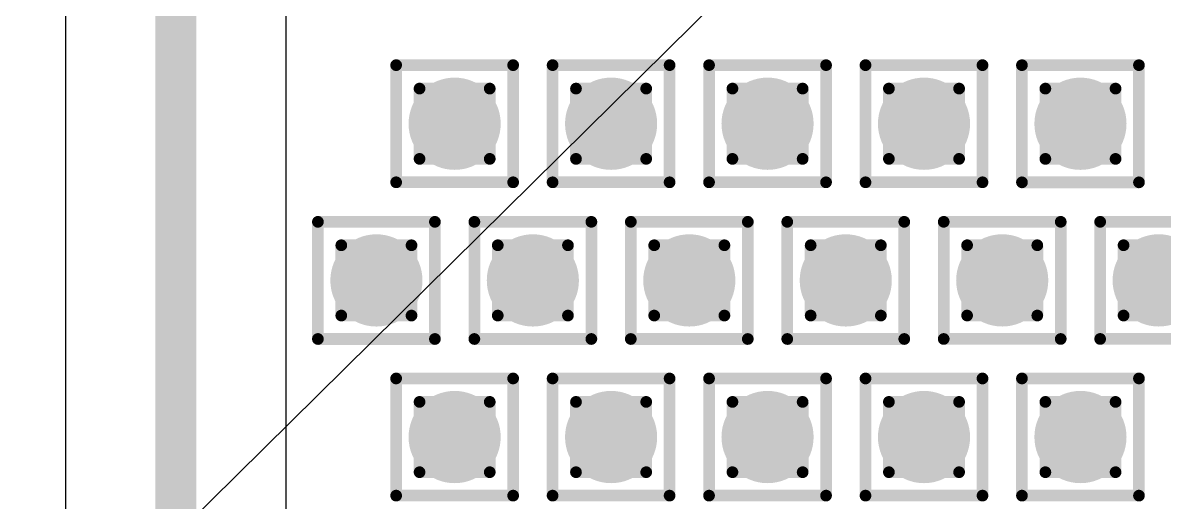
# Model space of a CAD drawing. Header units: inches. Extents: x -18 to 5357, y -8 to 5291.
# Drawn here: x 36.052 to 41.007, y 43.839 to 45.917 of the extents above; entities that cross this region are included whole.
import ezdxf

# ---------------------------------------------------------------- set-up
doc = ezdxf.new("R2010")
doc.units = ezdxf.units.IN
for name, color, linetype in [('Bottom Layer', 5, 'Continuous'), ('Drill Drawing', 1, 'Continuous'), ('Ground', 16, 'Continuous'), ('Power', 76, 'Continuous'), ('Top Layer', 1, 'Continuous'), ('Top Solder', 216, 'Continuous'), ('Via Holes', 16, 'Continuous')]:
    doc.layers.add(name, color=color, linetype=linetype)

# ---------------------------------------------------------------- blocks, each defined once
blk = doc.blocks.new('14_VSON__4_3__21')
at = {"layer": 'Top Solder'}
blk.add_line((-0.8678, -2.2778), (-5350.8161, -5279.0699), dxfattribs=at)

msp = doc.modelspace()

# ---------------------------------------------------------------- hatches: boundary and pattern name
at = {"layer": 'Bottom Layer'}
h = msp.add_hatch(color=5, dxfattribs=at)
edge = h.paths.add_edge_path()
edge.add_arc((37.9265, 45.4796), 0.2, 0, 360)
h = msp.add_hatch(color=5, dxfattribs=at)
edge = h.paths.add_edge_path()
edge.add_arc((38.6058, 45.4796), 0.2, 0, 360)
h = msp.add_hatch(color=5, dxfattribs=at)
edge = h.paths.add_edge_path()
edge.add_arc((39.2851, 45.4796), 0.2, 0, 360)
h = msp.add_hatch(color=5, dxfattribs=at)
edge = h.paths.add_edge_path()
edge.add_arc((39.9644, 45.4796), 0.2, 0, 360)
h = msp.add_hatch(color=5, dxfattribs=at)
edge = h.paths.add_edge_path()
edge.add_arc((40.6437, 45.4795), 0.2, 0, 360)
h = msp.add_hatch(color=5, dxfattribs=at)
edge = h.paths.add_edge_path()
edge.add_arc((37.5868, 44.8002), 0.2, 0, 360)
h = msp.add_hatch(color=5, dxfattribs=at)
edge = h.paths.add_edge_path()
edge.add_arc((38.2661, 44.8002), 0.2, 0, 360)
h = msp.add_hatch(color=5, dxfattribs=at)
edge = h.paths.add_edge_path()
edge.add_arc((38.9454, 44.8002), 0.2, 0, 360)
h = msp.add_hatch(color=5, dxfattribs=at)
edge = h.paths.add_edge_path()
edge.add_arc((39.6247, 44.8002), 0.2, 0, 360)
h = msp.add_hatch(color=5, dxfattribs=at)
edge = h.paths.add_edge_path()
edge.add_arc((40.304, 44.8003), 0.2, 0, 360)
h = msp.add_hatch(color=5, dxfattribs=at)
edge = h.paths.add_edge_path()
edge.add_arc((40.9833, 44.8003), 0.2, 0, 360)
h = msp.add_hatch(color=5, dxfattribs=at)
edge = h.paths.add_edge_path()
edge.add_arc((37.9265, 44.121), 0.2, 0, 360)
h = msp.add_hatch(color=5, dxfattribs=at)
edge = h.paths.add_edge_path()
edge.add_arc((38.6058, 44.121), 0.2, 0, 360)
h = msp.add_hatch(color=5, dxfattribs=at)
edge = h.paths.add_edge_path()
edge.add_arc((39.2851, 44.121), 0.2, 0, 360)
h = msp.add_hatch(color=5, dxfattribs=at)
edge = h.paths.add_edge_path()
edge.add_arc((39.9644, 44.121), 0.2, 0, 360)
h = msp.add_hatch(color=5, dxfattribs=at)
edge = h.paths.add_edge_path()
edge.add_arc((40.6437, 44.121), 0.2, 0, 360)
at = {"layer": 'Ground'}
h = msp.add_hatch(color=16, dxfattribs=at)
edge = h.paths.add_edge_path()
edge.add_arc((37.9265, 45.4796), 0.2, 0, 360)
h = msp.add_hatch(color=16, dxfattribs=at)
edge = h.paths.add_edge_path()
edge.add_arc((38.6058, 45.4796), 0.2, 0, 360)
h = msp.add_hatch(color=16, dxfattribs=at)
edge = h.paths.add_edge_path()
edge.add_arc((39.2851, 45.4796), 0.2, 0, 360)
h = msp.add_hatch(color=16, dxfattribs=at)
edge = h.paths.add_edge_path()
edge.add_arc((39.9644, 45.4796), 0.2, 0, 360)
h = msp.add_hatch(color=16, dxfattribs=at)
edge = h.paths.add_edge_path()
edge.add_arc((40.6437, 45.4795), 0.2, 0, 360)
h = msp.add_hatch(color=16, dxfattribs=at)
edge = h.paths.add_edge_path()
edge.add_arc((37.5868, 44.8002), 0.2, 0, 360)
h = msp.add_hatch(color=16, dxfattribs=at)
edge = h.paths.add_edge_path()
edge.add_arc((38.2661, 44.8002), 0.2, 0, 360)
h = msp.add_hatch(color=16, dxfattribs=at)
edge = h.paths.add_edge_path()
edge.add_arc((38.9454, 44.8002), 0.2, 0, 360)
h = msp.add_hatch(color=16, dxfattribs=at)
edge = h.paths.add_edge_path()
edge.add_arc((39.6247, 44.8002), 0.2, 0, 360)
h = msp.add_hatch(color=16, dxfattribs=at)
edge = h.paths.add_edge_path()
edge.add_arc((40.304, 44.8003), 0.2, 0, 360)
h = msp.add_hatch(color=16, dxfattribs=at)
edge = h.paths.add_edge_path()
edge.add_arc((40.9833, 44.8003), 0.2, 0, 360)
h = msp.add_hatch(color=16, dxfattribs=at)
edge = h.paths.add_edge_path()
edge.add_arc((37.9265, 44.121), 0.2, 0, 360)
h = msp.add_hatch(color=16, dxfattribs=at)
edge = h.paths.add_edge_path()
edge.add_arc((38.6058, 44.121), 0.2, 0, 360)
h = msp.add_hatch(color=16, dxfattribs=at)
edge = h.paths.add_edge_path()
edge.add_arc((39.2851, 44.121), 0.2, 0, 360)
h = msp.add_hatch(color=16, dxfattribs=at)
edge = h.paths.add_edge_path()
edge.add_arc((39.9644, 44.121), 0.2, 0, 360)
h = msp.add_hatch(color=16, dxfattribs=at)
edge = h.paths.add_edge_path()
edge.add_arc((40.6437, 44.121), 0.2, 0, 360)
at = {"layer": 'Power'}
h = msp.add_hatch(color=76, dxfattribs=at)
edge = h.paths.add_edge_path()
edge.add_arc((37.9265, 45.4796), 0.2, 0, 360)
h = msp.add_hatch(color=76, dxfattribs=at)
edge = h.paths.add_edge_path()
edge.add_arc((38.6058, 45.4796), 0.2, 0, 360)
h = msp.add_hatch(color=76, dxfattribs=at)
edge = h.paths.add_edge_path()
edge.add_arc((39.2851, 45.4796), 0.2, 0, 360)
h = msp.add_hatch(color=76, dxfattribs=at)
edge = h.paths.add_edge_path()
edge.add_arc((39.9644, 45.4796), 0.2, 0, 360)
h = msp.add_hatch(color=76, dxfattribs=at)
edge = h.paths.add_edge_path()
edge.add_arc((40.6437, 45.4795), 0.2, 0, 360)
h = msp.add_hatch(color=76, dxfattribs=at)
edge = h.paths.add_edge_path()
edge.add_arc((37.5868, 44.8002), 0.2, 0, 360)
h = msp.add_hatch(color=76, dxfattribs=at)
edge = h.paths.add_edge_path()
edge.add_arc((38.2661, 44.8002), 0.2, 0, 360)
h = msp.add_hatch(color=76, dxfattribs=at)
edge = h.paths.add_edge_path()
edge.add_arc((38.9454, 44.8002), 0.2, 0, 360)
h = msp.add_hatch(color=76, dxfattribs=at)
edge = h.paths.add_edge_path()
edge.add_arc((39.6247, 44.8002), 0.2, 0, 360)
h = msp.add_hatch(color=76, dxfattribs=at)
edge = h.paths.add_edge_path()
edge.add_arc((40.304, 44.8003), 0.2, 0, 360)
h = msp.add_hatch(color=76, dxfattribs=at)
edge = h.paths.add_edge_path()
edge.add_arc((40.9833, 44.8003), 0.2, 0, 360)
h = msp.add_hatch(color=76, dxfattribs=at)
edge = h.paths.add_edge_path()
edge.add_arc((37.9265, 44.121), 0.2, 0, 360)
h = msp.add_hatch(color=76, dxfattribs=at)
edge = h.paths.add_edge_path()
edge.add_arc((38.6058, 44.121), 0.2, 0, 360)
h = msp.add_hatch(color=76, dxfattribs=at)
edge = h.paths.add_edge_path()
edge.add_arc((39.2851, 44.121), 0.2, 0, 360)
h = msp.add_hatch(color=76, dxfattribs=at)
edge = h.paths.add_edge_path()
edge.add_arc((39.9644, 44.121), 0.2, 0, 360)
h = msp.add_hatch(color=76, dxfattribs=at)
edge = h.paths.add_edge_path()
edge.add_arc((40.6437, 44.121), 0.2, 0, 360)
at = {"layer": 'Top Layer'}
h = msp.add_hatch(color=1, dxfattribs=at)
edge = h.paths.add_edge_path()
edge.add_arc((37.9265, 45.4796), 0.2, 0, 360)
h = msp.add_hatch(color=1, dxfattribs=at)
edge = h.paths.add_edge_path()
edge.add_arc((38.6058, 45.4796), 0.2, 0, 360)
h = msp.add_hatch(color=1, dxfattribs=at)
edge = h.paths.add_edge_path()
edge.add_arc((39.2851, 45.4796), 0.2, 0, 360)
h = msp.add_hatch(color=1, dxfattribs=at)
edge = h.paths.add_edge_path()
edge.add_arc((39.9644, 45.4796), 0.2, 0, 360)
h = msp.add_hatch(color=1, dxfattribs=at)
edge = h.paths.add_edge_path()
edge.add_arc((40.6437, 45.4795), 0.2, 0, 360)
h = msp.add_hatch(color=1, dxfattribs=at)
edge = h.paths.add_edge_path()
edge.add_arc((37.5868, 44.8002), 0.2, 0, 360)
h = msp.add_hatch(color=1, dxfattribs=at)
edge = h.paths.add_edge_path()
edge.add_arc((38.2661, 44.8002), 0.2, 0, 360)
h = msp.add_hatch(color=1, dxfattribs=at)
edge = h.paths.add_edge_path()
edge.add_arc((38.9454, 44.8002), 0.2, 0, 360)
h = msp.add_hatch(color=1, dxfattribs=at)
edge = h.paths.add_edge_path()
edge.add_arc((39.6247, 44.8002), 0.2, 0, 360)
h = msp.add_hatch(color=1, dxfattribs=at)
edge = h.paths.add_edge_path()
edge.add_arc((40.304, 44.8003), 0.2, 0, 360)
h = msp.add_hatch(color=1, dxfattribs=at)
edge = h.paths.add_edge_path()
edge.add_arc((40.9833, 44.8003), 0.2, 0, 360)
h = msp.add_hatch(color=1, dxfattribs=at)
edge = h.paths.add_edge_path()
edge.add_arc((37.9265, 44.121), 0.2, 0, 360)
h = msp.add_hatch(color=1, dxfattribs=at)
edge = h.paths.add_edge_path()
edge.add_arc((38.6058, 44.121), 0.2, 0, 360)
h = msp.add_hatch(color=1, dxfattribs=at)
edge = h.paths.add_edge_path()
edge.add_arc((39.2851, 44.121), 0.2, 0, 360)
h = msp.add_hatch(color=1, dxfattribs=at)
edge = h.paths.add_edge_path()
edge.add_arc((39.9644, 44.121), 0.2, 0, 360)
h = msp.add_hatch(color=1, dxfattribs=at)
edge = h.paths.add_edge_path()
edge.add_arc((40.6437, 44.121), 0.2, 0, 360)
at = {"layer": 'Via Holes'}
h = msp.add_hatch(color=7, dxfattribs=at)
edge = h.paths.add_edge_path()
edge.add_arc((37.9265, 45.4796), 0.1, 0, 360)
h = msp.add_hatch(color=7, dxfattribs=at)
edge = h.paths.add_edge_path()
edge.add_arc((38.6058, 45.4796), 0.1, 0, 360)
h = msp.add_hatch(color=7, dxfattribs=at)
edge = h.paths.add_edge_path()
edge.add_arc((39.2851, 45.4796), 0.1, 0, 360)
h = msp.add_hatch(color=7, dxfattribs=at)
edge = h.paths.add_edge_path()
edge.add_arc((39.9644, 45.4796), 0.1, 0, 360)
h = msp.add_hatch(color=7, dxfattribs=at)
edge = h.paths.add_edge_path()
edge.add_arc((40.6437, 45.4795), 0.1, 0, 360)
h = msp.add_hatch(color=7, dxfattribs=at)
edge = h.paths.add_edge_path()
edge.add_arc((37.5868, 44.8002), 0.1, 0, 360)
h = msp.add_hatch(color=7, dxfattribs=at)
edge = h.paths.add_edge_path()
edge.add_arc((38.2661, 44.8002), 0.1, 0, 360)
h = msp.add_hatch(color=7, dxfattribs=at)
edge = h.paths.add_edge_path()
edge.add_arc((38.9454, 44.8002), 0.1, 0, 360)
h = msp.add_hatch(color=7, dxfattribs=at)
edge = h.paths.add_edge_path()
edge.add_arc((39.6247, 44.8002), 0.1, 0, 360)
h = msp.add_hatch(color=7, dxfattribs=at)
edge = h.paths.add_edge_path()
edge.add_arc((40.304, 44.8003), 0.1, 0, 360)
h = msp.add_hatch(color=7, dxfattribs=at)
edge = h.paths.add_edge_path()
edge.add_arc((40.9833, 44.8003), 0.1, 0, 360)
h = msp.add_hatch(color=7, dxfattribs=at)
edge = h.paths.add_edge_path()
edge.add_arc((37.9265, 44.121), 0.1, 0, 360)
h = msp.add_hatch(color=7, dxfattribs=at)
edge = h.paths.add_edge_path()
edge.add_arc((38.6058, 44.121), 0.1, 0, 360)
h = msp.add_hatch(color=7, dxfattribs=at)
edge = h.paths.add_edge_path()
edge.add_arc((39.2851, 44.121), 0.1, 0, 360)
h = msp.add_hatch(color=7, dxfattribs=at)
edge = h.paths.add_edge_path()
edge.add_arc((39.9644, 44.121), 0.1, 0, 360)
h = msp.add_hatch(color=7, dxfattribs=at)
edge = h.paths.add_edge_path()
edge.add_arc((40.6437, 44.121), 0.1, 0, 360)

# ---------------------------------------------------------------- linework, layer by layer
at = {"layer": 'Bottom Layer'}
for p, q in [((36.2372, 50.309), (36.2372, 37.8423)), ((37.1954, 28.6169), (37.1954, 50.309))]:
    msp.add_line(p, q, dxfattribs=at)
msp.add_lwpolyline([(36.7163, 28.6169, 0.1778, 0.1778, 0), (36.7163, 50.6516, 0.1778, 0.1778, 0)], format="xyseb", dxfattribs=at)
at = {"layer": 'Drill Drawing'}
for points in [[(37.6725, 45.7336, 0.0508, 0.0508, 0), (38.1805, 45.7336, 0.0508, 0.0508, 0)], [(37.6725, 45.2256, 0.0508, 0.0508, 0), (37.6725, 45.7336, 0.0508, 0.0508, 0)], [(38.1805, 45.2256, 0.0508, 0.0508, 0), (38.1805, 45.7336, 0.0508, 0.0508, 0)], [(38.3518, 45.7336, 0.0508, 0.0508, 0), (38.8598, 45.7336, 0.0508, 0.0508, 0)], [(38.3518, 45.2256, 0.0508, 0.0508, 0), (38.3518, 45.7336, 0.0508, 0.0508, 0)], [(38.8598, 45.2256, 0.0508, 0.0508, 0), (38.8598, 45.7336, 0.0508, 0.0508, 0)], [(39.0311, 45.7336, 0.0508, 0.0508, 0), (39.5391, 45.7336, 0.0508, 0.0508, 0)], [(39.0311, 45.2256, 0.0508, 0.0508, 0), (39.0311, 45.7336, 0.0508, 0.0508, 0)], [(39.5391, 45.2256, 0.0508, 0.0508, 0), (39.5391, 45.7336, 0.0508, 0.0508, 0)], [(39.7104, 45.7336, 0.0508, 0.0508, 0), (40.2184, 45.7336, 0.0508, 0.0508, 0)], [(39.7104, 45.2256, 0.0508, 0.0508, 0), (39.7104, 45.7336, 0.0508, 0.0508, 0)], [(40.2184, 45.2256, 0.0508, 0.0508, 0), (40.2184, 45.7336, 0.0508, 0.0508, 0)], [(40.3897, 45.7335, 0.0508, 0.0508, 0), (40.8977, 45.7335, 0.0508, 0.0508, 0)], [(40.3897, 45.2255, 0.0508, 0.0508, 0), (40.3897, 45.7335, 0.0508, 0.0508, 0)], [(40.8977, 45.2255, 0.0508, 0.0508, 0), (40.8977, 45.7335, 0.0508, 0.0508, 0)], [(37.7741, 45.632, 0.0508, 0.0508, 0), (38.0789, 45.632, 0.0508, 0.0508, 0)], [(37.7741, 45.3272, 0.0508, 0.0508, 0), (37.7741, 45.632, 0.0508, 0.0508, 0)], [(38.0789, 45.3272, 0.0508, 0.0508, 0), (38.0789, 45.632, 0.0508, 0.0508, 0)], [(38.4534, 45.632, 0.0508, 0.0508, 0), (38.7582, 45.632, 0.0508, 0.0508, 0)], [(38.4534, 45.3272, 0.0508, 0.0508, 0), (38.4534, 45.632, 0.0508, 0.0508, 0)], [(38.7582, 45.3272, 0.0508, 0.0508, 0), (38.7582, 45.632, 0.0508, 0.0508, 0)], [(39.1327, 45.632, 0.0508, 0.0508, 0), (39.4375, 45.632, 0.0508, 0.0508, 0)], [(39.1327, 45.3272, 0.0508, 0.0508, 0), (39.1327, 45.632, 0.0508, 0.0508, 0)], [(39.4375, 45.3272, 0.0508, 0.0508, 0), (39.4375, 45.632, 0.0508, 0.0508, 0)], [(39.812, 45.632, 0.0508, 0.0508, 0), (40.1168, 45.632, 0.0508, 0.0508, 0)], [(39.812, 45.3272, 0.0508, 0.0508, 0), (39.812, 45.632, 0.0508, 0.0508, 0)], [(40.1168, 45.3272, 0.0508, 0.0508, 0), (40.1168, 45.632, 0.0508, 0.0508, 0)], [(40.4913, 45.6319, 0.0508, 0.0508, 0), (40.7961, 45.6319, 0.0508, 0.0508, 0)], [(40.4913, 45.3271, 0.0508, 0.0508, 0), (40.4913, 45.6319, 0.0508, 0.0508, 0)], [(40.7961, 45.3271, 0.0508, 0.0508, 0), (40.7961, 45.6319, 0.0508, 0.0508, 0)], [(37.7741, 45.3272, 0.0508, 0.0508, 0), (38.0789, 45.3272, 0.0508, 0.0508, 0)], [(38.4534, 45.3272, 0.0508, 0.0508, 0), (38.7582, 45.3272, 0.0508, 0.0508, 0)], [(39.1327, 45.3272, 0.0508, 0.0508, 0), (39.4375, 45.3272, 0.0508, 0.0508, 0)], [(39.812, 45.3272, 0.0508, 0.0508, 0), (40.1168, 45.3272, 0.0508, 0.0508, 0)], [(40.4913, 45.3271, 0.0508, 0.0508, 0), (40.7961, 45.3271, 0.0508, 0.0508, 0)], [(37.6725, 45.2256, 0.0508, 0.0508, 0), (38.1805, 45.2256, 0.0508, 0.0508, 0)], [(38.3518, 45.2256, 0.0508, 0.0508, 0), (38.8598, 45.2256, 0.0508, 0.0508, 0)], [(39.0311, 45.2256, 0.0508, 0.0508, 0), (39.5391, 45.2256, 0.0508, 0.0508, 0)], [(39.7104, 45.2256, 0.0508, 0.0508, 0), (40.2184, 45.2256, 0.0508, 0.0508, 0)], [(40.3897, 45.2255, 0.0508, 0.0508, 0), (40.8977, 45.2255, 0.0508, 0.0508, 0)], [(37.3328, 45.0542, 0.0508, 0.0508, 0), (37.8408, 45.0542, 0.0508, 0.0508, 0)], [(37.3328, 44.5462, 0.0508, 0.0508, 0), (37.3328, 45.0542, 0.0508, 0.0508, 0)], [(37.8408, 44.5462, 0.0508, 0.0508, 0), (37.8408, 45.0542, 0.0508, 0.0508, 0)], [(38.0121, 45.0542, 0.0508, 0.0508, 0), (38.5201, 45.0542, 0.0508, 0.0508, 0)], [(38.0121, 44.5462, 0.0508, 0.0508, 0), (38.0121, 45.0542, 0.0508, 0.0508, 0)], [(38.5201, 44.5462, 0.0508, 0.0508, 0), (38.5201, 45.0542, 0.0508, 0.0508, 0)], [(38.6914, 45.0542, 0.0508, 0.0508, 0), (39.1994, 45.0542, 0.0508, 0.0508, 0)], [(38.6914, 44.5462, 0.0508, 0.0508, 0), (38.6914, 45.0542, 0.0508, 0.0508, 0)], [(39.1994, 44.5462, 0.0508, 0.0508, 0), (39.1994, 45.0542, 0.0508, 0.0508, 0)], [(39.3707, 45.0542, 0.0508, 0.0508, 0), (39.8787, 45.0542, 0.0508, 0.0508, 0)], [(39.3707, 44.5462, 0.0508, 0.0508, 0), (39.3707, 45.0542, 0.0508, 0.0508, 0)], [(39.8787, 44.5462, 0.0508, 0.0508, 0), (39.8787, 45.0542, 0.0508, 0.0508, 0)], [(40.05, 45.0543, 0.0508, 0.0508, 0), (40.558, 45.0543, 0.0508, 0.0508, 0)], [(40.05, 44.5463, 0.0508, 0.0508, 0), (40.05, 45.0543, 0.0508, 0.0508, 0)], [(40.558, 44.5463, 0.0508, 0.0508, 0), (40.558, 45.0543, 0.0508, 0.0508, 0)], [(40.7293, 45.0543, 0.0508, 0.0508, 0), (41.2373, 45.0543, 0.0508, 0.0508, 0)], [(40.7293, 44.5463, 0.0508, 0.0508, 0), (40.7293, 45.0543, 0.0508, 0.0508, 0)], [(37.4344, 44.9526, 0.0508, 0.0508, 0), (37.7392, 44.9526, 0.0508, 0.0508, 0)], [(37.4344, 44.6478, 0.0508, 0.0508, 0), (37.4344, 44.9526, 0.0508, 0.0508, 0)], [(37.7392, 44.6478, 0.0508, 0.0508, 0), (37.7392, 44.9526, 0.0508, 0.0508, 0)], [(38.1137, 44.9526, 0.0508, 0.0508, 0), (38.4185, 44.9526, 0.0508, 0.0508, 0)], [(38.1137, 44.6478, 0.0508, 0.0508, 0), (38.1137, 44.9526, 0.0508, 0.0508, 0)], [(38.4185, 44.6478, 0.0508, 0.0508, 0), (38.4185, 44.9526, 0.0508, 0.0508, 0)], [(38.793, 44.9526, 0.0508, 0.0508, 0), (39.0978, 44.9526, 0.0508, 0.0508, 0)], [(38.793, 44.6478, 0.0508, 0.0508, 0), (38.793, 44.9526, 0.0508, 0.0508, 0)], [(39.0978, 44.6478, 0.0508, 0.0508, 0), (39.0978, 44.9526, 0.0508, 0.0508, 0)], [(39.4723, 44.9526, 0.0508, 0.0508, 0), (39.7771, 44.9526, 0.0508, 0.0508, 0)], [(39.4723, 44.6478, 0.0508, 0.0508, 0), (39.4723, 44.9526, 0.0508, 0.0508, 0)], [(39.7771, 44.6478, 0.0508, 0.0508, 0), (39.7771, 44.9526, 0.0508, 0.0508, 0)], [(40.1516, 44.9527, 0.0508, 0.0508, 0), (40.4564, 44.9527, 0.0508, 0.0508, 0)], [(40.1516, 44.6479, 0.0508, 0.0508, 0), (40.1516, 44.9527, 0.0508, 0.0508, 0)], [(40.4564, 44.6479, 0.0508, 0.0508, 0), (40.4564, 44.9527, 0.0508, 0.0508, 0)], [(40.8309, 44.9527, 0.0508, 0.0508, 0), (41.1357, 44.9527, 0.0508, 0.0508, 0)], [(40.8309, 44.6479, 0.0508, 0.0508, 0), (40.8309, 44.9527, 0.0508, 0.0508, 0)], [(37.4344, 44.6478, 0.0508, 0.0508, 0), (37.7392, 44.6478, 0.0508, 0.0508, 0)], [(38.1137, 44.6478, 0.0508, 0.0508, 0), (38.4185, 44.6478, 0.0508, 0.0508, 0)], [(38.793, 44.6478, 0.0508, 0.0508, 0), (39.0978, 44.6478, 0.0508, 0.0508, 0)], [(39.4723, 44.6478, 0.0508, 0.0508, 0), (39.7771, 44.6478, 0.0508, 0.0508, 0)], [(40.1516, 44.6479, 0.0508, 0.0508, 0), (40.4564, 44.6479, 0.0508, 0.0508, 0)], [(40.8309, 44.6479, 0.0508, 0.0508, 0), (41.1357, 44.6479, 0.0508, 0.0508, 0)], [(37.3328, 44.5462, 0.0508, 0.0508, 0), (37.8408, 44.5462, 0.0508, 0.0508, 0)], [(38.0121, 44.5462, 0.0508, 0.0508, 0), (38.5201, 44.5462, 0.0508, 0.0508, 0)], [(38.6914, 44.5462, 0.0508, 0.0508, 0), (39.1994, 44.5462, 0.0508, 0.0508, 0)], [(39.3707, 44.5462, 0.0508, 0.0508, 0), (39.8787, 44.5462, 0.0508, 0.0508, 0)], [(40.05, 44.5463, 0.0508, 0.0508, 0), (40.558, 44.5463, 0.0508, 0.0508, 0)], [(40.7293, 44.5463, 0.0508, 0.0508, 0), (41.2373, 44.5463, 0.0508, 0.0508, 0)], [(37.6725, 44.375, 0.0508, 0.0508, 0), (38.1805, 44.375, 0.0508, 0.0508, 0)], [(37.6725, 43.867, 0.0508, 0.0508, 0), (37.6725, 44.375, 0.0508, 0.0508, 0)], [(38.1805, 43.867, 0.0508, 0.0508, 0), (38.1805, 44.375, 0.0508, 0.0508, 0)], [(38.3518, 44.375, 0.0508, 0.0508, 0), (38.8598, 44.375, 0.0508, 0.0508, 0)], [(38.3518, 43.867, 0.0508, 0.0508, 0), (38.3518, 44.375, 0.0508, 0.0508, 0)], [(38.8598, 43.867, 0.0508, 0.0508, 0), (38.8598, 44.375, 0.0508, 0.0508, 0)], [(39.0311, 44.375, 0.0508, 0.0508, 0), (39.5391, 44.375, 0.0508, 0.0508, 0)], [(39.0311, 43.867, 0.0508, 0.0508, 0), (39.0311, 44.375, 0.0508, 0.0508, 0)], [(39.5391, 43.867, 0.0508, 0.0508, 0), (39.5391, 44.375, 0.0508, 0.0508, 0)], [(39.7104, 44.375, 0.0508, 0.0508, 0), (40.2184, 44.375, 0.0508, 0.0508, 0)], [(39.7104, 43.867, 0.0508, 0.0508, 0), (39.7104, 44.375, 0.0508, 0.0508, 0)], [(40.2184, 43.867, 0.0508, 0.0508, 0), (40.2184, 44.375, 0.0508, 0.0508, 0)], [(40.3897, 44.375, 0.0508, 0.0508, 0), (40.8977, 44.375, 0.0508, 0.0508, 0)], [(40.3897, 43.867, 0.0508, 0.0508, 0), (40.3897, 44.375, 0.0508, 0.0508, 0)], [(40.8977, 43.867, 0.0508, 0.0508, 0), (40.8977, 44.375, 0.0508, 0.0508, 0)], [(37.7741, 44.2734, 0.0508, 0.0508, 0), (38.0789, 44.2734, 0.0508, 0.0508, 0)], [(37.7741, 43.9686, 0.0508, 0.0508, 0), (37.7741, 44.2734, 0.0508, 0.0508, 0)], [(38.0789, 43.9686, 0.0508, 0.0508, 0), (38.0789, 44.2734, 0.0508, 0.0508, 0)], [(38.4534, 44.2734, 0.0508, 0.0508, 0), (38.7582, 44.2734, 0.0508, 0.0508, 0)], [(38.4534, 43.9686, 0.0508, 0.0508, 0), (38.4534, 44.2734, 0.0508, 0.0508, 0)], [(38.7582, 43.9686, 0.0508, 0.0508, 0), (38.7582, 44.2734, 0.0508, 0.0508, 0)], [(39.1327, 44.2734, 0.0508, 0.0508, 0), (39.4375, 44.2734, 0.0508, 0.0508, 0)], [(39.1327, 43.9686, 0.0508, 0.0508, 0), (39.1327, 44.2734, 0.0508, 0.0508, 0)], [(39.4375, 43.9686, 0.0508, 0.0508, 0), (39.4375, 44.2734, 0.0508, 0.0508, 0)], [(39.812, 44.2734, 0.0508, 0.0508, 0), (40.1168, 44.2734, 0.0508, 0.0508, 0)], [(39.812, 43.9686, 0.0508, 0.0508, 0), (39.812, 44.2734, 0.0508, 0.0508, 0)], [(40.1168, 43.9686, 0.0508, 0.0508, 0), (40.1168, 44.2734, 0.0508, 0.0508, 0)], [(40.4913, 44.2734, 0.0508, 0.0508, 0), (40.7961, 44.2734, 0.0508, 0.0508, 0)], [(40.4913, 43.9686, 0.0508, 0.0508, 0), (40.4913, 44.2734, 0.0508, 0.0508, 0)], [(40.7961, 43.9686, 0.0508, 0.0508, 0), (40.7961, 44.2734, 0.0508, 0.0508, 0)], [(37.7741, 43.9686, 0.0508, 0.0508, 0), (38.0789, 43.9686, 0.0508, 0.0508, 0)], [(38.4534, 43.9686, 0.0508, 0.0508, 0), (38.7582, 43.9686, 0.0508, 0.0508, 0)], [(39.1327, 43.9686, 0.0508, 0.0508, 0), (39.4375, 43.9686, 0.0508, 0.0508, 0)], [(39.812, 43.9686, 0.0508, 0.0508, 0), (40.1168, 43.9686, 0.0508, 0.0508, 0)], [(40.4913, 43.9686, 0.0508, 0.0508, 0), (40.7961, 43.9686, 0.0508, 0.0508, 0)], [(37.6725, 43.867, 0.0508, 0.0508, 0), (38.1805, 43.867, 0.0508, 0.0508, 0)], [(38.3518, 43.867, 0.0508, 0.0508, 0), (38.8598, 43.867, 0.0508, 0.0508, 0)], [(39.0311, 43.867, 0.0508, 0.0508, 0), (39.5391, 43.867, 0.0508, 0.0508, 0)], [(39.7104, 43.867, 0.0508, 0.0508, 0), (40.2184, 43.867, 0.0508, 0.0508, 0)], [(40.3897, 43.867, 0.0508, 0.0508, 0), (40.8977, 43.867, 0.0508, 0.0508, 0)]]:
    msp.add_lwpolyline(points, format="xyseb", dxfattribs=at)
for points in [[(37.6598, 45.7336, 0.0254, 0.0254, 1), (37.6852, 45.7336, 0.0254, 0.0254, 1)], [(37.6598, 45.7336, 0.0254, 0.0254, 1), (37.6852, 45.7336, 0.0254, 0.0254, 1)], [(38.1678, 45.7336, 0.0254, 0.0254, 1), (38.1932, 45.7336, 0.0254, 0.0254, 1)], [(38.1678, 45.7336, 0.0254, 0.0254, 1), (38.1932, 45.7336, 0.0254, 0.0254, 1)], [(38.3391, 45.7336, 0.0254, 0.0254, 1), (38.3645, 45.7336, 0.0254, 0.0254, 1)], [(38.3391, 45.7336, 0.0254, 0.0254, 1), (38.3645, 45.7336, 0.0254, 0.0254, 1)], [(38.8471, 45.7336, 0.0254, 0.0254, 1), (38.8725, 45.7336, 0.0254, 0.0254, 1)], [(38.8471, 45.7336, 0.0254, 0.0254, 1), (38.8725, 45.7336, 0.0254, 0.0254, 1)], [(39.0184, 45.7336, 0.0254, 0.0254, 1), (39.0438, 45.7336, 0.0254, 0.0254, 1)], [(39.0184, 45.7336, 0.0254, 0.0254, 1), (39.0438, 45.7336, 0.0254, 0.0254, 1)], [(39.5264, 45.7336, 0.0254, 0.0254, 1), (39.5518, 45.7336, 0.0254, 0.0254, 1)], [(39.5264, 45.7336, 0.0254, 0.0254, 1), (39.5518, 45.7336, 0.0254, 0.0254, 1)], [(39.6977, 45.7336, 0.0254, 0.0254, 1), (39.7231, 45.7336, 0.0254, 0.0254, 1)], [(39.6977, 45.7336, 0.0254, 0.0254, 1), (39.7231, 45.7336, 0.0254, 0.0254, 1)], [(40.2057, 45.7336, 0.0254, 0.0254, 1), (40.2311, 45.7336, 0.0254, 0.0254, 1)], [(40.2057, 45.7336, 0.0254, 0.0254, 1), (40.2311, 45.7336, 0.0254, 0.0254, 1)], [(40.377, 45.7335, 0.0254, 0.0254, 1), (40.4024, 45.7335, 0.0254, 0.0254, 1)], [(40.377, 45.7335, 0.0254, 0.0254, 1), (40.4024, 45.7335, 0.0254, 0.0254, 1)], [(40.885, 45.7335, 0.0254, 0.0254, 1), (40.9104, 45.7335, 0.0254, 0.0254, 1)], [(40.885, 45.7335, 0.0254, 0.0254, 1), (40.9104, 45.7335, 0.0254, 0.0254, 1)], [(37.7614, 45.632, 0.0254, 0.0254, 1), (37.7868, 45.632, 0.0254, 0.0254, 1)], [(37.7614, 45.632, 0.0254, 0.0254, 1), (37.7868, 45.632, 0.0254, 0.0254, 1)], [(38.0662, 45.632, 0.0254, 0.0254, 1), (38.0916, 45.632, 0.0254, 0.0254, 1)], [(38.0662, 45.632, 0.0254, 0.0254, 1), (38.0916, 45.632, 0.0254, 0.0254, 1)], [(38.4407, 45.632, 0.0254, 0.0254, 1), (38.4661, 45.632, 0.0254, 0.0254, 1)], [(38.4407, 45.632, 0.0254, 0.0254, 1), (38.4661, 45.632, 0.0254, 0.0254, 1)], [(38.7455, 45.632, 0.0254, 0.0254, 1), (38.7709, 45.632, 0.0254, 0.0254, 1)], [(38.7455, 45.632, 0.0254, 0.0254, 1), (38.7709, 45.632, 0.0254, 0.0254, 1)], [(39.12, 45.632, 0.0254, 0.0254, 1), (39.1454, 45.632, 0.0254, 0.0254, 1)], [(39.12, 45.632, 0.0254, 0.0254, 1), (39.1454, 45.632, 0.0254, 0.0254, 1)], [(39.4248, 45.632, 0.0254, 0.0254, 1), (39.4502, 45.632, 0.0254, 0.0254, 1)], [(39.4248, 45.632, 0.0254, 0.0254, 1), (39.4502, 45.632, 0.0254, 0.0254, 1)], [(39.7993, 45.632, 0.0254, 0.0254, 1), (39.8247, 45.632, 0.0254, 0.0254, 1)], [(39.7993, 45.632, 0.0254, 0.0254, 1), (39.8247, 45.632, 0.0254, 0.0254, 1)], [(40.1041, 45.632, 0.0254, 0.0254, 1), (40.1295, 45.632, 0.0254, 0.0254, 1)], [(40.1041, 45.632, 0.0254, 0.0254, 1), (40.1295, 45.632, 0.0254, 0.0254, 1)], [(40.4786, 45.6319, 0.0254, 0.0254, 1), (40.504, 45.6319, 0.0254, 0.0254, 1)], [(40.4786, 45.6319, 0.0254, 0.0254, 1), (40.504, 45.6319, 0.0254, 0.0254, 1)], [(40.7834, 45.6319, 0.0254, 0.0254, 1), (40.8088, 45.6319, 0.0254, 0.0254, 1)], [(40.7834, 45.6319, 0.0254, 0.0254, 1), (40.8088, 45.6319, 0.0254, 0.0254, 1)], [(37.7614, 45.3272, 0.0254, 0.0254, 1), (37.7868, 45.3272, 0.0254, 0.0254, 1)], [(37.7614, 45.3272, 0.0254, 0.0254, 1), (37.7868, 45.3272, 0.0254, 0.0254, 1)], [(38.0662, 45.3272, 0.0254, 0.0254, 1), (38.0916, 45.3272, 0.0254, 0.0254, 1)], [(38.0662, 45.3272, 0.0254, 0.0254, 1), (38.0916, 45.3272, 0.0254, 0.0254, 1)], [(38.4407, 45.3272, 0.0254, 0.0254, 1), (38.4661, 45.3272, 0.0254, 0.0254, 1)], [(38.4407, 45.3272, 0.0254, 0.0254, 1), (38.4661, 45.3272, 0.0254, 0.0254, 1)], [(38.7455, 45.3272, 0.0254, 0.0254, 1), (38.7709, 45.3272, 0.0254, 0.0254, 1)], [(38.7455, 45.3272, 0.0254, 0.0254, 1), (38.7709, 45.3272, 0.0254, 0.0254, 1)], [(39.12, 45.3272, 0.0254, 0.0254, 1), (39.1454, 45.3272, 0.0254, 0.0254, 1)], [(39.12, 45.3272, 0.0254, 0.0254, 1), (39.1454, 45.3272, 0.0254, 0.0254, 1)], [(39.4248, 45.3272, 0.0254, 0.0254, 1), (39.4502, 45.3272, 0.0254, 0.0254, 1)], [(39.4248, 45.3272, 0.0254, 0.0254, 1), (39.4502, 45.3272, 0.0254, 0.0254, 1)], [(39.7993, 45.3272, 0.0254, 0.0254, 1), (39.8247, 45.3272, 0.0254, 0.0254, 1)], [(39.7993, 45.3272, 0.0254, 0.0254, 1), (39.8247, 45.3272, 0.0254, 0.0254, 1)], [(40.1041, 45.3272, 0.0254, 0.0254, 1), (40.1295, 45.3272, 0.0254, 0.0254, 1)], [(40.1041, 45.3272, 0.0254, 0.0254, 1), (40.1295, 45.3272, 0.0254, 0.0254, 1)], [(40.4786, 45.3271, 0.0254, 0.0254, 1), (40.504, 45.3271, 0.0254, 0.0254, 1)], [(40.4786, 45.3271, 0.0254, 0.0254, 1), (40.504, 45.3271, 0.0254, 0.0254, 1)], [(40.7834, 45.3271, 0.0254, 0.0254, 1), (40.8088, 45.3271, 0.0254, 0.0254, 1)], [(40.7834, 45.3271, 0.0254, 0.0254, 1), (40.8088, 45.3271, 0.0254, 0.0254, 1)], [(37.6598, 45.2256, 0.0254, 0.0254, 1), (37.6852, 45.2256, 0.0254, 0.0254, 1)], [(37.6598, 45.2256, 0.0254, 0.0254, 1), (37.6852, 45.2256, 0.0254, 0.0254, 1)], [(38.1678, 45.2256, 0.0254, 0.0254, 1), (38.1932, 45.2256, 0.0254, 0.0254, 1)], [(38.1678, 45.2256, 0.0254, 0.0254, 1), (38.1932, 45.2256, 0.0254, 0.0254, 1)], [(38.3391, 45.2256, 0.0254, 0.0254, 1), (38.3645, 45.2256, 0.0254, 0.0254, 1)], [(38.3391, 45.2256, 0.0254, 0.0254, 1), (38.3645, 45.2256, 0.0254, 0.0254, 1)], [(38.8471, 45.2256, 0.0254, 0.0254, 1), (38.8725, 45.2256, 0.0254, 0.0254, 1)], [(38.8471, 45.2256, 0.0254, 0.0254, 1), (38.8725, 45.2256, 0.0254, 0.0254, 1)], [(39.0184, 45.2256, 0.0254, 0.0254, 1), (39.0438, 45.2256, 0.0254, 0.0254, 1)], [(39.0184, 45.2256, 0.0254, 0.0254, 1), (39.0438, 45.2256, 0.0254, 0.0254, 1)], [(39.5264, 45.2256, 0.0254, 0.0254, 1), (39.5518, 45.2256, 0.0254, 0.0254, 1)], [(39.5264, 45.2256, 0.0254, 0.0254, 1), (39.5518, 45.2256, 0.0254, 0.0254, 1)], [(39.6977, 45.2256, 0.0254, 0.0254, 1), (39.7231, 45.2256, 0.0254, 0.0254, 1)], [(39.6977, 45.2256, 0.0254, 0.0254, 1), (39.7231, 45.2256, 0.0254, 0.0254, 1)], [(40.2057, 45.2256, 0.0254, 0.0254, 1), (40.2311, 45.2256, 0.0254, 0.0254, 1)], [(40.2057, 45.2256, 0.0254, 0.0254, 1), (40.2311, 45.2256, 0.0254, 0.0254, 1)], [(40.377, 45.2255, 0.0254, 0.0254, 1), (40.4024, 45.2255, 0.0254, 0.0254, 1)], [(40.377, 45.2255, 0.0254, 0.0254, 1), (40.4024, 45.2255, 0.0254, 0.0254, 1)], [(40.885, 45.2255, 0.0254, 0.0254, 1), (40.9104, 45.2255, 0.0254, 0.0254, 1)], [(40.885, 45.2255, 0.0254, 0.0254, 1), (40.9104, 45.2255, 0.0254, 0.0254, 1)], [(37.3201, 45.0542, 0.0254, 0.0254, 1), (37.3455, 45.0542, 0.0254, 0.0254, 1)], [(37.3201, 45.0542, 0.0254, 0.0254, 1), (37.3455, 45.0542, 0.0254, 0.0254, 1)], [(37.8281, 45.0542, 0.0254, 0.0254, 1), (37.8535, 45.0542, 0.0254, 0.0254, 1)], [(37.8281, 45.0542, 0.0254, 0.0254, 1), (37.8535, 45.0542, 0.0254, 0.0254, 1)], [(37.9994, 45.0542, 0.0254, 0.0254, 1), (38.0248, 45.0542, 0.0254, 0.0254, 1)], [(37.9994, 45.0542, 0.0254, 0.0254, 1), (38.0248, 45.0542, 0.0254, 0.0254, 1)], [(38.5074, 45.0542, 0.0254, 0.0254, 1), (38.5328, 45.0542, 0.0254, 0.0254, 1)], [(38.5074, 45.0542, 0.0254, 0.0254, 1), (38.5328, 45.0542, 0.0254, 0.0254, 1)], [(38.6787, 45.0542, 0.0254, 0.0254, 1), (38.7041, 45.0542, 0.0254, 0.0254, 1)], [(38.6787, 45.0542, 0.0254, 0.0254, 1), (38.7041, 45.0542, 0.0254, 0.0254, 1)], [(39.1867, 45.0542, 0.0254, 0.0254, 1), (39.2121, 45.0542, 0.0254, 0.0254, 1)], [(39.1867, 45.0542, 0.0254, 0.0254, 1), (39.2121, 45.0542, 0.0254, 0.0254, 1)], [(39.358, 45.0542, 0.0254, 0.0254, 1), (39.3834, 45.0542, 0.0254, 0.0254, 1)], [(39.358, 45.0542, 0.0254, 0.0254, 1), (39.3834, 45.0542, 0.0254, 0.0254, 1)], [(39.866, 45.0542, 0.0254, 0.0254, 1), (39.8914, 45.0542, 0.0254, 0.0254, 1)], [(39.866, 45.0542, 0.0254, 0.0254, 1), (39.8914, 45.0542, 0.0254, 0.0254, 1)], [(40.0373, 45.0543, 0.0254, 0.0254, 1), (40.0627, 45.0543, 0.0254, 0.0254, 1)], [(40.0373, 45.0543, 0.0254, 0.0254, 1), (40.0627, 45.0543, 0.0254, 0.0254, 1)], [(40.5453, 45.0543, 0.0254, 0.0254, 1), (40.5707, 45.0543, 0.0254, 0.0254, 1)], [(40.5453, 45.0543, 0.0254, 0.0254, 1), (40.5707, 45.0543, 0.0254, 0.0254, 1)], [(40.7166, 45.0543, 0.0254, 0.0254, 1), (40.742, 45.0543, 0.0254, 0.0254, 1)], [(40.7166, 45.0543, 0.0254, 0.0254, 1), (40.742, 45.0543, 0.0254, 0.0254, 1)], [(37.4217, 44.9526, 0.0254, 0.0254, 1), (37.4471, 44.9526, 0.0254, 0.0254, 1)], [(37.4217, 44.9526, 0.0254, 0.0254, 1), (37.4471, 44.9526, 0.0254, 0.0254, 1)], [(37.7265, 44.9526, 0.0254, 0.0254, 1), (37.7519, 44.9526, 0.0254, 0.0254, 1)], [(37.7265, 44.9526, 0.0254, 0.0254, 1), (37.7519, 44.9526, 0.0254, 0.0254, 1)], [(38.101, 44.9526, 0.0254, 0.0254, 1), (38.1264, 44.9526, 0.0254, 0.0254, 1)], [(38.101, 44.9526, 0.0254, 0.0254, 1), (38.1264, 44.9526, 0.0254, 0.0254, 1)], [(38.4058, 44.9526, 0.0254, 0.0254, 1), (38.4312, 44.9526, 0.0254, 0.0254, 1)], [(38.4058, 44.9526, 0.0254, 0.0254, 1), (38.4312, 44.9526, 0.0254, 0.0254, 1)], [(38.7803, 44.9526, 0.0254, 0.0254, 1), (38.8057, 44.9526, 0.0254, 0.0254, 1)], [(38.7803, 44.9526, 0.0254, 0.0254, 1), (38.8057, 44.9526, 0.0254, 0.0254, 1)], [(39.0851, 44.9526, 0.0254, 0.0254, 1), (39.1105, 44.9526, 0.0254, 0.0254, 1)], [(39.0851, 44.9526, 0.0254, 0.0254, 1), (39.1105, 44.9526, 0.0254, 0.0254, 1)], [(39.4596, 44.9526, 0.0254, 0.0254, 1), (39.485, 44.9526, 0.0254, 0.0254, 1)], [(39.4596, 44.9526, 0.0254, 0.0254, 1), (39.485, 44.9526, 0.0254, 0.0254, 1)], [(39.7644, 44.9526, 0.0254, 0.0254, 1), (39.7898, 44.9526, 0.0254, 0.0254, 1)], [(39.7644, 44.9526, 0.0254, 0.0254, 1), (39.7898, 44.9526, 0.0254, 0.0254, 1)], [(40.1389, 44.9527, 0.0254, 0.0254, 1), (40.1643, 44.9527, 0.0254, 0.0254, 1)], [(40.1389, 44.9527, 0.0254, 0.0254, 1), (40.1643, 44.9527, 0.0254, 0.0254, 1)], [(40.4437, 44.9527, 0.0254, 0.0254, 1), (40.4691, 44.9527, 0.0254, 0.0254, 1)], [(40.4437, 44.9527, 0.0254, 0.0254, 1), (40.4691, 44.9527, 0.0254, 0.0254, 1)], [(40.8182, 44.9527, 0.0254, 0.0254, 1), (40.8436, 44.9527, 0.0254, 0.0254, 1)], [(40.8182, 44.9527, 0.0254, 0.0254, 1), (40.8436, 44.9527, 0.0254, 0.0254, 1)], [(37.4217, 44.6478, 0.0254, 0.0254, 1), (37.4471, 44.6478, 0.0254, 0.0254, 1)], [(37.4217, 44.6478, 0.0254, 0.0254, 1), (37.4471, 44.6478, 0.0254, 0.0254, 1)], [(37.7265, 44.6478, 0.0254, 0.0254, 1), (37.7519, 44.6478, 0.0254, 0.0254, 1)], [(37.7265, 44.6478, 0.0254, 0.0254, 1), (37.7519, 44.6478, 0.0254, 0.0254, 1)], [(38.101, 44.6478, 0.0254, 0.0254, 1), (38.1264, 44.6478, 0.0254, 0.0254, 1)], [(38.101, 44.6478, 0.0254, 0.0254, 1), (38.1264, 44.6478, 0.0254, 0.0254, 1)], [(38.4058, 44.6478, 0.0254, 0.0254, 1), (38.4312, 44.6478, 0.0254, 0.0254, 1)], [(38.4058, 44.6478, 0.0254, 0.0254, 1), (38.4312, 44.6478, 0.0254, 0.0254, 1)], [(38.7803, 44.6478, 0.0254, 0.0254, 1), (38.8057, 44.6478, 0.0254, 0.0254, 1)], [(38.7803, 44.6478, 0.0254, 0.0254, 1), (38.8057, 44.6478, 0.0254, 0.0254, 1)], [(39.0851, 44.6478, 0.0254, 0.0254, 1), (39.1105, 44.6478, 0.0254, 0.0254, 1)], [(39.0851, 44.6478, 0.0254, 0.0254, 1), (39.1105, 44.6478, 0.0254, 0.0254, 1)], [(39.4596, 44.6478, 0.0254, 0.0254, 1), (39.485, 44.6478, 0.0254, 0.0254, 1)], [(39.4596, 44.6478, 0.0254, 0.0254, 1), (39.485, 44.6478, 0.0254, 0.0254, 1)], [(39.7644, 44.6478, 0.0254, 0.0254, 1), (39.7898, 44.6478, 0.0254, 0.0254, 1)], [(39.7644, 44.6478, 0.0254, 0.0254, 1), (39.7898, 44.6478, 0.0254, 0.0254, 1)], [(40.1389, 44.6479, 0.0254, 0.0254, 1), (40.1643, 44.6479, 0.0254, 0.0254, 1)], [(40.1389, 44.6479, 0.0254, 0.0254, 1), (40.1643, 44.6479, 0.0254, 0.0254, 1)], [(40.4437, 44.6479, 0.0254, 0.0254, 1), (40.4691, 44.6479, 0.0254, 0.0254, 1)], [(40.4437, 44.6479, 0.0254, 0.0254, 1), (40.4691, 44.6479, 0.0254, 0.0254, 1)], [(40.8182, 44.6479, 0.0254, 0.0254, 1), (40.8436, 44.6479, 0.0254, 0.0254, 1)], [(40.8182, 44.6479, 0.0254, 0.0254, 1), (40.8436, 44.6479, 0.0254, 0.0254, 1)], [(37.3201, 44.5462, 0.0254, 0.0254, 1), (37.3455, 44.5462, 0.0254, 0.0254, 1)], [(37.3201, 44.5462, 0.0254, 0.0254, 1), (37.3455, 44.5462, 0.0254, 0.0254, 1)], [(37.8281, 44.5462, 0.0254, 0.0254, 1), (37.8535, 44.5462, 0.0254, 0.0254, 1)], [(37.8281, 44.5462, 0.0254, 0.0254, 1), (37.8535, 44.5462, 0.0254, 0.0254, 1)], [(37.9994, 44.5462, 0.0254, 0.0254, 1), (38.0248, 44.5462, 0.0254, 0.0254, 1)], [(37.9994, 44.5462, 0.0254, 0.0254, 1), (38.0248, 44.5462, 0.0254, 0.0254, 1)], [(38.5074, 44.5462, 0.0254, 0.0254, 1), (38.5328, 44.5462, 0.0254, 0.0254, 1)], [(38.5074, 44.5462, 0.0254, 0.0254, 1), (38.5328, 44.5462, 0.0254, 0.0254, 1)], [(38.6787, 44.5462, 0.0254, 0.0254, 1), (38.7041, 44.5462, 0.0254, 0.0254, 1)], [(38.6787, 44.5462, 0.0254, 0.0254, 1), (38.7041, 44.5462, 0.0254, 0.0254, 1)], [(39.1867, 44.5462, 0.0254, 0.0254, 1), (39.2121, 44.5462, 0.0254, 0.0254, 1)], [(39.1867, 44.5462, 0.0254, 0.0254, 1), (39.2121, 44.5462, 0.0254, 0.0254, 1)], [(39.358, 44.5462, 0.0254, 0.0254, 1), (39.3834, 44.5462, 0.0254, 0.0254, 1)], [(39.358, 44.5462, 0.0254, 0.0254, 1), (39.3834, 44.5462, 0.0254, 0.0254, 1)], [(39.866, 44.5462, 0.0254, 0.0254, 1), (39.8914, 44.5462, 0.0254, 0.0254, 1)], [(39.866, 44.5462, 0.0254, 0.0254, 1), (39.8914, 44.5462, 0.0254, 0.0254, 1)], [(40.0373, 44.5463, 0.0254, 0.0254, 1), (40.0627, 44.5463, 0.0254, 0.0254, 1)], [(40.0373, 44.5463, 0.0254, 0.0254, 1), (40.0627, 44.5463, 0.0254, 0.0254, 1)], [(40.5453, 44.5463, 0.0254, 0.0254, 1), (40.5707, 44.5463, 0.0254, 0.0254, 1)], [(40.5453, 44.5463, 0.0254, 0.0254, 1), (40.5707, 44.5463, 0.0254, 0.0254, 1)], [(40.7166, 44.5463, 0.0254, 0.0254, 1), (40.742, 44.5463, 0.0254, 0.0254, 1)], [(40.7166, 44.5463, 0.0254, 0.0254, 1), (40.742, 44.5463, 0.0254, 0.0254, 1)], [(37.6598, 44.375, 0.0254, 0.0254, 1), (37.6852, 44.375, 0.0254, 0.0254, 1)], [(37.6598, 44.375, 0.0254, 0.0254, 1), (37.6852, 44.375, 0.0254, 0.0254, 1)], [(38.1678, 44.375, 0.0254, 0.0254, 1), (38.1932, 44.375, 0.0254, 0.0254, 1)], [(38.1678, 44.375, 0.0254, 0.0254, 1), (38.1932, 44.375, 0.0254, 0.0254, 1)], [(38.3391, 44.375, 0.0254, 0.0254, 1), (38.3645, 44.375, 0.0254, 0.0254, 1)], [(38.3391, 44.375, 0.0254, 0.0254, 1), (38.3645, 44.375, 0.0254, 0.0254, 1)], [(38.8471, 44.375, 0.0254, 0.0254, 1), (38.8725, 44.375, 0.0254, 0.0254, 1)], [(38.8471, 44.375, 0.0254, 0.0254, 1), (38.8725, 44.375, 0.0254, 0.0254, 1)], [(39.0184, 44.375, 0.0254, 0.0254, 1), (39.0438, 44.375, 0.0254, 0.0254, 1)], [(39.0184, 44.375, 0.0254, 0.0254, 1), (39.0438, 44.375, 0.0254, 0.0254, 1)], [(39.5264, 44.375, 0.0254, 0.0254, 1), (39.5518, 44.375, 0.0254, 0.0254, 1)], [(39.5264, 44.375, 0.0254, 0.0254, 1), (39.5518, 44.375, 0.0254, 0.0254, 1)], [(39.6977, 44.375, 0.0254, 0.0254, 1), (39.7231, 44.375, 0.0254, 0.0254, 1)], [(39.6977, 44.375, 0.0254, 0.0254, 1), (39.7231, 44.375, 0.0254, 0.0254, 1)], [(40.2057, 44.375, 0.0254, 0.0254, 1), (40.2311, 44.375, 0.0254, 0.0254, 1)], [(40.2057, 44.375, 0.0254, 0.0254, 1), (40.2311, 44.375, 0.0254, 0.0254, 1)], [(40.377, 44.375, 0.0254, 0.0254, 1), (40.4024, 44.375, 0.0254, 0.0254, 1)], [(40.377, 44.375, 0.0254, 0.0254, 1), (40.4024, 44.375, 0.0254, 0.0254, 1)], [(40.885, 44.375, 0.0254, 0.0254, 1), (40.9104, 44.375, 0.0254, 0.0254, 1)], [(40.885, 44.375, 0.0254, 0.0254, 1), (40.9104, 44.375, 0.0254, 0.0254, 1)], [(37.7614, 44.2734, 0.0254, 0.0254, 1), (37.7868, 44.2734, 0.0254, 0.0254, 1)], [(37.7614, 44.2734, 0.0254, 0.0254, 1), (37.7868, 44.2734, 0.0254, 0.0254, 1)], [(38.0662, 44.2734, 0.0254, 0.0254, 1), (38.0916, 44.2734, 0.0254, 0.0254, 1)], [(38.0662, 44.2734, 0.0254, 0.0254, 1), (38.0916, 44.2734, 0.0254, 0.0254, 1)], [(38.4407, 44.2734, 0.0254, 0.0254, 1), (38.4661, 44.2734, 0.0254, 0.0254, 1)], [(38.4407, 44.2734, 0.0254, 0.0254, 1), (38.4661, 44.2734, 0.0254, 0.0254, 1)], [(38.7455, 44.2734, 0.0254, 0.0254, 1), (38.7709, 44.2734, 0.0254, 0.0254, 1)], [(38.7455, 44.2734, 0.0254, 0.0254, 1), (38.7709, 44.2734, 0.0254, 0.0254, 1)], [(39.12, 44.2734, 0.0254, 0.0254, 1), (39.1454, 44.2734, 0.0254, 0.0254, 1)], [(39.12, 44.2734, 0.0254, 0.0254, 1), (39.1454, 44.2734, 0.0254, 0.0254, 1)], [(39.4248, 44.2734, 0.0254, 0.0254, 1), (39.4502, 44.2734, 0.0254, 0.0254, 1)], [(39.4248, 44.2734, 0.0254, 0.0254, 1), (39.4502, 44.2734, 0.0254, 0.0254, 1)], [(39.7993, 44.2734, 0.0254, 0.0254, 1), (39.8247, 44.2734, 0.0254, 0.0254, 1)], [(39.7993, 44.2734, 0.0254, 0.0254, 1), (39.8247, 44.2734, 0.0254, 0.0254, 1)], [(40.1041, 44.2734, 0.0254, 0.0254, 1), (40.1295, 44.2734, 0.0254, 0.0254, 1)], [(40.1041, 44.2734, 0.0254, 0.0254, 1), (40.1295, 44.2734, 0.0254, 0.0254, 1)], [(40.4786, 44.2734, 0.0254, 0.0254, 1), (40.504, 44.2734, 0.0254, 0.0254, 1)], [(40.4786, 44.2734, 0.0254, 0.0254, 1), (40.504, 44.2734, 0.0254, 0.0254, 1)], [(40.7834, 44.2734, 0.0254, 0.0254, 1), (40.8088, 44.2734, 0.0254, 0.0254, 1)], [(40.7834, 44.2734, 0.0254, 0.0254, 1), (40.8088, 44.2734, 0.0254, 0.0254, 1)], [(37.7614, 43.9686, 0.0254, 0.0254, 1), (37.7868, 43.9686, 0.0254, 0.0254, 1)], [(37.7614, 43.9686, 0.0254, 0.0254, 1), (37.7868, 43.9686, 0.0254, 0.0254, 1)], [(38.0662, 43.9686, 0.0254, 0.0254, 1), (38.0916, 43.9686, 0.0254, 0.0254, 1)], [(38.0662, 43.9686, 0.0254, 0.0254, 1), (38.0916, 43.9686, 0.0254, 0.0254, 1)], [(38.4407, 43.9686, 0.0254, 0.0254, 1), (38.4661, 43.9686, 0.0254, 0.0254, 1)], [(38.4407, 43.9686, 0.0254, 0.0254, 1), (38.4661, 43.9686, 0.0254, 0.0254, 1)], [(38.7455, 43.9686, 0.0254, 0.0254, 1), (38.7709, 43.9686, 0.0254, 0.0254, 1)], [(38.7455, 43.9686, 0.0254, 0.0254, 1), (38.7709, 43.9686, 0.0254, 0.0254, 1)], [(39.12, 43.9686, 0.0254, 0.0254, 1), (39.1454, 43.9686, 0.0254, 0.0254, 1)], [(39.12, 43.9686, 0.0254, 0.0254, 1), (39.1454, 43.9686, 0.0254, 0.0254, 1)], [(39.4248, 43.9686, 0.0254, 0.0254, 1), (39.4502, 43.9686, 0.0254, 0.0254, 1)], [(39.4248, 43.9686, 0.0254, 0.0254, 1), (39.4502, 43.9686, 0.0254, 0.0254, 1)], [(39.7993, 43.9686, 0.0254, 0.0254, 1), (39.8247, 43.9686, 0.0254, 0.0254, 1)], [(39.7993, 43.9686, 0.0254, 0.0254, 1), (39.8247, 43.9686, 0.0254, 0.0254, 1)], [(40.1041, 43.9686, 0.0254, 0.0254, 1), (40.1295, 43.9686, 0.0254, 0.0254, 1)], [(40.1041, 43.9686, 0.0254, 0.0254, 1), (40.1295, 43.9686, 0.0254, 0.0254, 1)], [(40.4786, 43.9686, 0.0254, 0.0254, 1), (40.504, 43.9686, 0.0254, 0.0254, 1)], [(40.4786, 43.9686, 0.0254, 0.0254, 1), (40.504, 43.9686, 0.0254, 0.0254, 1)], [(40.7834, 43.9686, 0.0254, 0.0254, 1), (40.8088, 43.9686, 0.0254, 0.0254, 1)], [(40.7834, 43.9686, 0.0254, 0.0254, 1), (40.8088, 43.9686, 0.0254, 0.0254, 1)], [(37.6598, 43.867, 0.0254, 0.0254, 1), (37.6852, 43.867, 0.0254, 0.0254, 1)], [(37.6598, 43.867, 0.0254, 0.0254, 1), (37.6852, 43.867, 0.0254, 0.0254, 1)], [(38.1678, 43.867, 0.0254, 0.0254, 1), (38.1932, 43.867, 0.0254, 0.0254, 1)], [(38.1678, 43.867, 0.0254, 0.0254, 1), (38.1932, 43.867, 0.0254, 0.0254, 1)], [(38.3391, 43.867, 0.0254, 0.0254, 1), (38.3645, 43.867, 0.0254, 0.0254, 1)], [(38.3391, 43.867, 0.0254, 0.0254, 1), (38.3645, 43.867, 0.0254, 0.0254, 1)], [(38.8471, 43.867, 0.0254, 0.0254, 1), (38.8725, 43.867, 0.0254, 0.0254, 1)], [(38.8471, 43.867, 0.0254, 0.0254, 1), (38.8725, 43.867, 0.0254, 0.0254, 1)], [(39.0184, 43.867, 0.0254, 0.0254, 1), (39.0438, 43.867, 0.0254, 0.0254, 1)], [(39.0184, 43.867, 0.0254, 0.0254, 1), (39.0438, 43.867, 0.0254, 0.0254, 1)], [(39.5264, 43.867, 0.0254, 0.0254, 1), (39.5518, 43.867, 0.0254, 0.0254, 1)], [(39.5264, 43.867, 0.0254, 0.0254, 1), (39.5518, 43.867, 0.0254, 0.0254, 1)], [(39.6977, 43.867, 0.0254, 0.0254, 1), (39.7231, 43.867, 0.0254, 0.0254, 1)], [(39.6977, 43.867, 0.0254, 0.0254, 1), (39.7231, 43.867, 0.0254, 0.0254, 1)], [(40.2057, 43.867, 0.0254, 0.0254, 1), (40.2311, 43.867, 0.0254, 0.0254, 1)], [(40.2057, 43.867, 0.0254, 0.0254, 1), (40.2311, 43.867, 0.0254, 0.0254, 1)], [(40.377, 43.867, 0.0254, 0.0254, 1), (40.4024, 43.867, 0.0254, 0.0254, 1)], [(40.377, 43.867, 0.0254, 0.0254, 1), (40.4024, 43.867, 0.0254, 0.0254, 1)], [(40.885, 43.867, 0.0254, 0.0254, 1), (40.9104, 43.867, 0.0254, 0.0254, 1)], [(40.885, 43.867, 0.0254, 0.0254, 1), (40.9104, 43.867, 0.0254, 0.0254, 1)]]:
    msp.add_lwpolyline(points, format="xyseb", close=True, dxfattribs=at)

# ---------------------------------------------------------------- block references
at = {"rotation": 180}
msp.add_blockref('14_VSON__4_3__21', (6.3967, 12.3683), dxfattribs=at)

doc.saveas('drawing.dxf')
